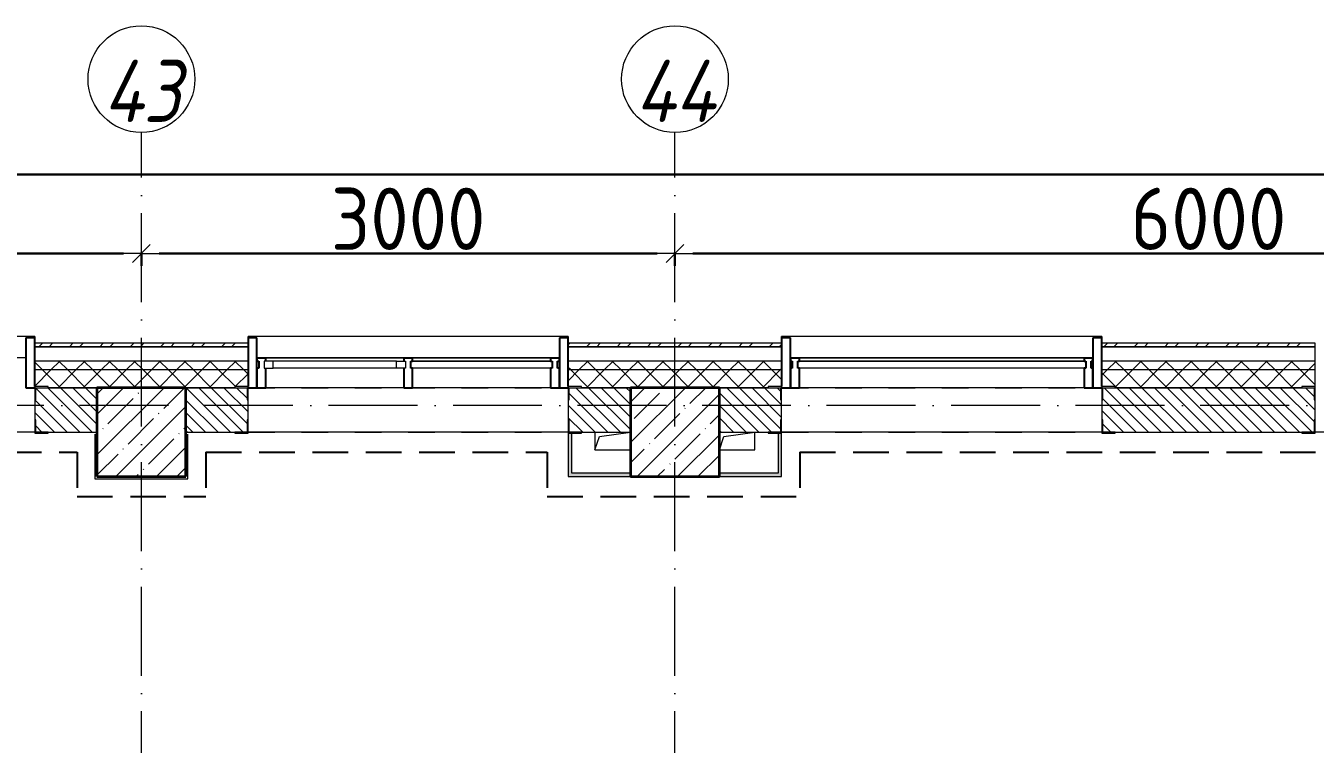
# Model space of a CAD drawing. Header units: millimetres. Extents: x -213536 to 1564669, y 70501 to 942238.
# Drawn here: x -149317 to -142067, y 117279 to 121317 of the extents above; entities that cross this region are included whole.
import ezdxf

# ---------------------------------------------------------------- set-up
doc = ezdxf.new("R2010")
doc.units = ezdxf.units.MM
for name, pattern in [('50_200_ШТРИХ_1Т_ш5_п1_п1_', [700, 500, -100, 0, -100]), ('Штрих короткий', [300, 150, -150]), ('Штриховая _2 мм - 1 мм_', [300, 200, -100])]:
    doc.linetypes.add(name, pattern=pattern)
for name, color, linetype, lineweight in [('0-1', 7, 'Continuous', 5), ('0-2', 7, 'Continuous', 9), ('Импосты витража', 7, 'Continuous', 9), ('Импосты витража-1', 7, 'Continuous', 25), ('Каркас_Импост', 7, 'Continuous', 13), ('Каркас_Импост-1', 7, 'Continuous', 9), ('Несущие колонны', 7, 'Continuous', 9), ('Несущие колонны-1', 7, 'Continuous', 35), ('Обобщенные модели', 7, 'Continuous', 9), ('Общие ребра', 7, 'Continuous', 9), ('Окна', 7, 'Continuous', 9), ('Оси', 7, 'Continuous', 9), ('Оси-1', 7, 'Continuous', 20), ('Оси-2', 7, '50_200_ШТРИХ_1Т_ш5_п1_п1_', 9), ('Остекление-1', 7, 'Continuous', 9), ('Перемычка-1', 7, 'Штрих короткий', 9), ('Размеры', 7, 'Continuous', 15), ('Стены', 7, 'Continuous', 9), ('Стены-1', 7, 'Continuous', 13), ('Штриховка разреза-1', 7, 'Continuous', 9)]:
    doc.layers.add(name, color=color, linetype=linetype, lineweight=lineweight)
doc.layers.add('СТ-1_1', color=7, linetype='Штриховая _2 мм - 1 мм_', lineweight=90, true_color=0x888888)
doc.layers.add('Штриховка разреза-3', color=7, linetype='Continuous', lineweight=9, true_color=0x0080ff)
doc.layers.get('0-2').off()
doc.styles.add('ISOCPEUR_I_1', font='isocpeui.ttf', dxfattribs={"width": 0.85, "height": 2.5})
doc.styles.add('СПДС', font='isocpeur.ttf', dxfattribs={"width": 0.9})
doc.dimstyles.new('Размера А3', dxfattribs={"dimtxt": 200, "dimasz": 100, "dimexe": 70, "dimexo": 100, "dimgap": 20, "dimtad": 1, "dimdec": 0, "dimrnd": 10, "dimzin": 0, "dimdsep": 46, "dimtxsty": 'СПДС', "dimblk": 'ARROWHEAD_6', "dimcen": 1, "dimclrd": 256, "dimclre": 256, "dimclrt": 256, "dimazin": 0, "dimtfac": 1, "dimtdec": 0, "dimtmove": 2, "dimatfit": 3, "dimfxl": 1, "dimtolj": 1, "dimtzin": 0, "dimarcsym": 0})
pattern_1 = [(45, (0, 0), (-70.71068, 70.71068), []), (135, (0, 0), (-70.71068, -70.71068), [])]
pattern_2 = [(135, (0, 0), (-35.35534, -35.35534), [])]

# ---------------------------------------------------------------- blocks, each defined once
blk = doc.blocks.new('BSC_Колонна _Прямоугольная - 500х500-V108-АИ2_02_План отделки стен 2-го этажа _Часть 2_')
at = {"layer": 'Несущие колонны'}
h = blk.add_hatch(dxfattribs=at)
h.set_pattern_fill('FP_107', color=256, style=0, pattern_type=2)
h.set_pattern_definition([(45, (-64950, -11050), (-114.04925, 114.04925), []), (45, (-64835.95, -11050), (-114.04925, 114.04925), [201.613, -40.323, 3.353, -36.97])])
h.paths.add_polyline_path([(-250, -250), (250, -250), (250, 250), (-250, 250)], flags=0)
at = {"layer": 'Несущие колонны-1'}
for p, q in [((250, 250), (-250, 250)), ((-250, 250), (-250, -250)), ((250, -250), (250, 250)), ((-250, -250), (250, -250))]:
    blk.add_line(p, q, dxfattribs=at)
blk = doc.blocks.new('BSC_Колонна _Прямоугольная - 500х500-V127-АИ2_02_План отделки стен 2-го этажа _Часть 2_')
at = {"layer": 'Несущие колонны'}
h = blk.add_hatch(dxfattribs=at)
h.set_pattern_fill('FP_126', color=256, style=0, pattern_type=2)
h.set_pattern_definition([(45, (-61950, -11050), (-114.04925, 114.04925), []), (45, (-61835.95, -11050), (-114.04925, 114.04925), [201.613, -40.323, 3.353, -36.97])])
h.paths.add_polyline_path([(-250, -250), (250, -250), (250, 250), (-250, 250)], flags=0)
at = {"layer": 'Несущие колонны-1'}
for p, q in [((250, 250), (-250, 250)), ((-250, 250), (-250, -250)), ((250, -250), (250, 250)), ((-250, -250), (250, -250))]:
    blk.add_line(p, q, dxfattribs=at)
blk = doc.blocks.new('Проем_Дверь_Прямоугольный - 1800х2700h_оконные проемы-25805030-АИ2_02_План отделки стен 2-го этажа _Часть 2_')
at = {"layer": 'Перемычка-1'}
for p, q in [((900, 125), (-900, 125)), ((900, -125), (-900, -125))]:
    blk.add_line(p, q, dxfattribs=at)
blk = doc.blocks.new('PNS_Панель прямоугольная1 - Нр_Стекло - 40мм-25293744-АИ2_02_План отделки стен 2-го этажа _Часть 2_')
at = {"layer": 'Остекление-1'}
for p, q in [((-800, 40), (800, 40)), ((-810, 0), (810, 0)), ((800, 0), (-800, 0))]:
    blk.add_line(p, q, dxfattribs=at)
blk = doc.blocks.new('Прямоугольный импост - Импост структурный с накладкой - 150мм-25651488-АИ2_02_План отделки стен 2-го этажа _Часть 2_')
at = {"layer": 'Импосты витража'}
for p, q in [((44650, -100), (46250, -100)), ((44650, -267), (46250, -267))]:
    blk.add_line(p, q, dxfattribs=at)
blk = doc.blocks.new('Прямоугольный импост - Импост структурный с накладкой - 150мм-25651501-АИ2_02_План отделки стен 2-го этажа _Часть 2_')
at = {"layer": 'Импосты витража-1'}
for p, q in [((-25, 0), (-25, 17)), ((-25, 17), (25, 17)), ((-15, 0), (-25, 0)), ((-15, -40), (-15, 0)), ((25, 0), (15, 0)), ((15, 0), (15, -40)), ((25, 17), (25, 0)), ((-25, -150), (-25, -40)), ((-25, -40), (-15, -40)), ((15, -40), (25, -40)), ((25, -40), (25, -150)), ((25, -150), (-25, -150))]:
    blk.add_line(p, q, dxfattribs=at)
blk = doc.blocks.new('Прямоугольный импост - Откос НВФ_50х280 мм-25995271-АИ2_02_План отделки стен 2-го этажа _Часть 2_')
at = {"layer": 'Импосты витража-1'}
for p, q in [((-50, 130), (0, 130)), ((-50, -150), (-50, 130)), ((0, 130), (0, -144)), ((0, -150), (-50, -150))]:
    blk.add_line(p, q, dxfattribs=at)
blk = doc.blocks.new('Прямоугольный импост - Откос НВФ_50х280 мм-25995273-АИ2_02_План отделки стен 2-го этажа _Часть 2_')
at = {"layer": 'Импосты витража-1'}
for p, q in [((0, 130), (-50, 130)), ((-50, 130), (-50, -150)), ((0, -144), (0, 130)), ((-50, -150), (0, -150))]:
    blk.add_line(p, q, dxfattribs=at)
blk = doc.blocks.new('PNS_Панель прямоугольная2 - Нр_Стекло - 40мм-26243474-АИ2_02_План отделки стен 2-го этажа _Часть 2_')
at = {"layer": 'Каркас_Импост'}
for p, q in [((-397.5, 0), (-397.5, 40)), ((-397.5, 40), (-347.5, 40)), ((-347.5, 40), (-347.5, 0)), ((397.5, 40), (347.5, 40)), ((347.5, 40), (347.5, 0)), ((397.5, 0), (397.5, 40)), ((-347.5, 0), (-397.5, 0)), ((347.5, 0), (397.5, 0))]:
    blk.add_line(p, q, dxfattribs=at)
at = {"layer": 'Каркас_Импост-1'}
for p, q in [((-347.5, 40), (347.5, 40)), ((-347.5, 0), (347.5, 0))]:
    blk.add_line(p, q, dxfattribs=at)
blk = doc.blocks.new('Прямоугольный импост - Импост структурный с накладкой - 150мм-25647633-АИ2_02_План отделки стен 2-го этажа _Часть 2_')
at = {"layer": 'Импосты витража-1'}
for p, q in [((-25, 0), (-25, 17)), ((-25, 17), (25, 17)), ((-15, 0), (-25, 0)), ((-15, -40), (-15, 0)), ((25, 17), (25, 0)), ((-25, -150), (-25, -40)), ((-25, -40), (-15, -40)), ((25, -40), (25, -150)), ((25, -150), (-25, -150))]:
    blk.add_line(p, q, dxfattribs=at)
blk = doc.blocks.new('Прямоугольный импост - Импост структурный с накладкой - 150мм-25647642-АИ2_02_План отделки стен 2-го этажа _Часть 2_')
at = {"layer": 'Импосты витража'}
for p, q in [((42475, -100), (43250, -100)), ((42475, -267), (43250, -267))]:
    blk.add_line(p, q, dxfattribs=at)
blk = doc.blocks.new('Прямоугольный импост - Импост структурный с накладкой - 150мм-V150-АИ2_02_План отделки стен 2-го этажа _Часть 2_')
at = {"layer": 'Импосты витража-1'}
for p, q in [((-25, 0), (-25, 17)), ((-25, 17), (25, 17)), ((25, 0), (15, 0)), ((15, 0), (15, -40)), ((25, 17), (25, 0)), ((-25, -150), (-25, -40)), ((15, -40), (25, -40)), ((25, -40), (25, -150)), ((25, -150), (-25, -150))]:
    blk.add_line(p, q, dxfattribs=at)
blk = doc.blocks.new('PNS_Панель прямоугольная1 - Нр_Стекло - 40мм-25259299-АИ2_02_План отделки стен 2-го этажа _Часть 2_')
at = {"layer": 'Остекление-1'}
for p, q in [((-387.5, 40), (387.5, 40)), ((-397.5, 0), (397.5, 0)), ((387.5, 0), (-387.5, 0))]:
    blk.add_line(p, q, dxfattribs=at)
blk = doc.blocks.new('Прямоугольный импост - Импост структурный с накладкой - 150мм-25647644-АИ2_02_План отделки стен 2-го этажа _Часть 2_')
at = {"layer": 'Импосты витража-1'}
for p, q in [((-25, 0), (-25, 17)), ((-25, 17), (25, 17)), ((-15, 0), (-25, 0)), ((-15, -40), (-15, 0)), ((25, 0), (15, 0)), ((15, 0), (15, -40)), ((25, 17), (25, 0)), ((-25, -150), (-25, -40)), ((-25, -40), (-15, -40)), ((15, -40), (25, -40)), ((25, -40), (25, -150)), ((25, -150), (-25, -150))]:
    blk.add_line(p, q, dxfattribs=at)
blk = doc.blocks.new('Прямоугольный импост - Откос НВФ_50х280 мм-25993834-АИ2_02_План отделки стен 2-го этажа _Часть 2_')
at = {"layer": 'Импосты витража-1'}
for p, q in [((-50, 130), (0, 130)), ((-50, -150), (-50, 130)), ((0, 130), (0, -144)), ((0, -150), (-50, -150))]:
    blk.add_line(p, q, dxfattribs=at)
blk = doc.blocks.new('Прямоугольный импост - Откос НВФ_50х280 мм-25993838-АИ2_02_План отделки стен 2-го этажа _Часть 2_')
at = {"layer": 'Импосты витража-1'}
for p, q in [((0, 130), (-50, 130)), ((-50, 130), (-50, -150)), ((0, -144), (0, 130)), ((-50, -150), (0, -150))]:
    blk.add_line(p, q, dxfattribs=at)
blk = doc.blocks.new('Фахверк_СКБ_Уголок - 250_2700-27497298-АИ2_02_План отделки стен 2-го этажа _Часть 2_')
at = {"layer": 'Обобщенные модели'}
for p, q in [((200, 181), (125, 181)), ((125, 181), (125, 106)), ((131, 106), (131, 175)), ((131, 175), (200, 175)), ((200, 175), (200, 181)), ((125, 106), (131, 106)), ((131, -6), (125, -6)), ((125, -6), (125, -81)), ((131, -75), (131, -6)), ((125, -81), (200, -81)), ((200, -75), (131, -75)), ((200, -81), (200, -75))]:
    blk.add_line(p, q, dxfattribs=at)
blk = doc.blocks.new('AR_Отверстие прямоугольное _в плите_ - AR_Отверстие прямоугольное _в плите_-V208-АИ2_02_План отделки стен 2-го этажа _Часть 2_')
at = {"layer": 'Обобщенные модели'}
for p, q in [((-100, 50), (-100, -50)), ((-100, -50), (-75, 25)), ((-75, 25), (100, 50)), ((-100, -50), (100, -50))]:
    blk.add_line(p, q, dxfattribs=at)
blk = doc.blocks.new('AR_Отверстие прямоугольное _в плите_ - AR_Отверстие прямоугольное _в плите_-V209-АИ2_02_План отделки стен 2-го этажа _Часть 2_')
at = {"layer": 'Обобщенные модели'}
for p, q in [((-100, -50), (-75, 25)), ((-75, 25), (100, 50)), ((100, -50), (100, 50)), ((-100, -50), (100, -50))]:
    blk.add_line(p, q, dxfattribs=at)
blk = doc.blocks.new('Отлив_СКБ - Отлив витража_120_НВФ-31885689-АИ2_02_План отделки стен 2-го этажа _Часть 2_')
at = {"layer": 'Окна'}
for p, q in [((0, 113), (0, 120)), ((1800, 120), (0, 120)), ((1800, 120), (1800, 113)), ((50, 2), (1750, 2))]:
    blk.add_line(p, q, dxfattribs=at)
blk = doc.blocks.new('0125-Р-ОО-Ш2-АР-о_23_10_2024_rvt-1-АИ2_02_План отделки стен 2-го этажа _Часть 2_')
at = {"layer": 'Штриховка разреза-1'}
h = blk.add_hatch(dxfattribs=at)
h.set_pattern_fill('FP_80', color=256, style=0, pattern_type=2)
h.set_pattern_definition([(45, (0, 0), (-85.53659, 85.53659), []), (45, (57.02, 0), (-85.53659, 85.53659), [])])
h.paths.add_polyline_path([(74215, 11530), (74215, 11550), (70350, 11550), (70350, 11530), (72378.4, 11530)], flags=0)
h.paths.add_polyline_path([(68550, 11530), (68550, 11550), (67350, 11550), (67350, 11530), (67718.5, 11530)], flags=0)
h.paths.add_polyline_path([(65550, 11530), (65550, 11550), (64350, 11550), (64350, 11530), (64922.5, 11530)], flags=0)
h.paths.add_polyline_path([(62126.6, 11530), (62550, 11530), (62550, 11550), (61350, 11550), (61350, 11530)], flags=0)
h.paths.add_polyline_path([(58350, 11530), (59550, 11530), (59550, 11550), (58350, 11550)], flags=0)
h.paths.add_polyline_path([(56550, 11530), (56550, 11550), (55350, 11550), (55350, 11530), (56534.6, 11530)], flags=0)
h.paths.add_polyline_path([(53550, 11530), (53550, 11550), (52350, 11550), (52350, 11530), (53272.7, 11530)], flags=0)
h.paths.add_polyline_path([(50010.7, 11530), (50550, 11530), (50550, 11550), (49350, 11550), (49350, 11530)], flags=0)
h.paths.add_polyline_path([(47214.7, 11530), (47550, 11530), (47550, 11550), (46350, 11550), (46350, 11530), (46748.7, 11530)], flags=0)
h.paths.add_polyline_path([(44550, 11530), (44550, 11550), (43350, 11550), (43350, 11530), (44418.8, 11530)], flags=0)
h.paths.add_polyline_path([(40690.8, 11530), (41550, 11530), (41550, 11550), (40685, 11550), (40685, 11530)], flags=0)
h = blk.add_hatch(dxfattribs=at)
h.set_pattern_fill('FP_81', color=256, style=0, pattern_type=2)
h.set_pattern_definition(pattern_1)
h.paths.add_polyline_path([(76700, 11400), (76700, 11450), (70350, 11450), (70350, 11400), (76106.4, 11400)], flags=0)
h.paths.add_polyline_path([(67718.5, 11400), (68550, 11400), (68550, 11450), (67350, 11450), (67350, 11400)], flags=0)
h.paths.add_polyline_path([(64350, 11400), (65550, 11400), (65550, 11450), (64350, 11450)], flags=0)
h.paths.add_polyline_path([(61350, 11400), (62550, 11400), (62550, 11450), (61350, 11450)], flags=0)
h.paths.add_polyline_path([(59330.6, 11400), (59550, 11400), (59550, 11450), (58350, 11450), (58350, 11400)], flags=0)
h.paths.add_polyline_path([(53550, 11400), (53550, 11450), (52350, 11450), (52350, 11400), (53272.7, 11400)], flags=0)
h.paths.add_polyline_path([(56534.6, 11400), (56550, 11400), (56550, 11450), (55350, 11450), (55350, 11400), (55602.6, 11400)], flags=0)
h.paths.add_polyline_path([(50010.7, 11400), (50550, 11400), (50550, 11450), (49350, 11450), (49350, 11400)], flags=0)
h.paths.add_polyline_path([(47550, 11400), (47550, 11450), (46350, 11450), (46350, 11400), (47214.7, 11400)], flags=0)
h.paths.add_polyline_path([(44418.8, 11400), (44550, 11400), (44550, 11450), (43350, 11450), (43350, 11400), (43486.8, 11400)], flags=0)
h.paths.add_polyline_path([(41156.8, 11400), (41550, 11400), (41550, 11450), (40150, 11450), (40150, 11400), (40690.8, 11400)], flags=0)
h.paths.add_polyline_path([(38350, 11400), (38350, 11450), (37150, 11450), (37150, 11400), (37894.8, 11400)], flags=0)
h.paths.add_polyline_path([(29350, 11400), (29350, 11450), (26180, 11450), (26180, 11400), (29040.9, 11400)], flags=0)
h = blk.add_hatch(dxfattribs=at)
h.set_pattern_fill('FP_81', color=256, style=0, pattern_type=2)
h.set_pattern_definition(pattern_1)
h.paths.add_polyline_path([(74200, 11300), (76700, 11300), (76700, 11400), (70350, 11400), (70350, 11306), (70425, 11306), (70425, 11300), (73700, 11300)], flags=0)
h.paths.add_polyline_path([(68475, 11300), (68475, 11306), (68550, 11306), (68550, 11400), (67350, 11400), (67350, 11306), (67425, 11306), (67425, 11300), (67718.5, 11300)], flags=0)
h.paths.add_polyline_path([(65200, 11300), (65475, 11300), (65475, 11306), (65550, 11306), (65550, 11400), (64350, 11400), (64350, 11306), (64425, 11306), (64425, 11300), (64922.5, 11300)], flags=0)
h.paths.add_polyline_path([(62126.6, 11300), (62475, 11300), (62475, 11306), (62550, 11306), (62550, 11400), (61350, 11400), (61350, 11306), (61425, 11306), (61425, 11300), (61700, 11300)], flags=0)
h.paths.add_polyline_path([(58425, 11300), (59475, 11300), (59475, 11306), (59550, 11306), (59550, 11400), (58350, 11400), (58350, 11306), (58425, 11306)], flags=0)
h.paths.add_polyline_path([(55700, 11300), (56475, 11300), (56475, 11306), (56550, 11306), (56550, 11400), (55350, 11400), (55350, 11306), (55425, 11306), (55425, 11300), (55602.6, 11300)], flags=0)
h.paths.add_polyline_path([(52806.7, 11300), (53475, 11300), (53475, 11306), (53550, 11306), (53550, 11400), (52350, 11400), (52350, 11306), (52425, 11306), (52425, 11300), (52700, 11300)], flags=0)
h.paths.add_polyline_path([(50010.7, 11300), (50475, 11300), (50475, 11306), (50550, 11306), (50550, 11400), (49350, 11400), (49350, 11306), (49425, 11306), (49425, 11300)], flags=0)
h.paths.add_polyline_path([(47200, 11300), (47475, 11300), (47475, 11306), (47550, 11306), (47550, 11400), (46350, 11400), (46350, 11306), (46425, 11306), (46425, 11300), (46748.7, 11300)], flags=0)
h.paths.add_polyline_path([(44475, 11300), (44475, 11306), (44550, 11306), (44550, 11400), (43350, 11400), (43350, 11306), (43425, 11306), (43425, 11300), (44418.8, 11300)], flags=0)
h.paths.add_polyline_path([(41475, 11300), (41475, 11306), (41550, 11306), (41550, 11400), (40150, 11400), (40150, 11300), (41200, 11300)], flags=0)
h.paths.add_polyline_path([(38275, 11300), (38275, 11306), (38350, 11306), (38350, 11400), (37150, 11400), (37150, 11300), (37894.8, 11300)], flags=0)
h.paths.add_polyline_path([(29275, 11300), (29275, 11306), (29350, 11306), (29350, 11400), (26180, 11400), (26180, 11300), (29040.9, 11300)], flags=0)
h = blk.add_hatch(dxfattribs=at)
h.set_pattern_fill('FP_2', color=256, style=0, pattern_type=2)
h.set_pattern_definition(pattern_2)
h.paths.add_polyline_path([(61356, 11050), (61700, 11050), (61700, 11300), (61356, 11300), (61356, 11231), (61350, 11231), (61350, 11119), (61356, 11119), (61356, 11054.3)], flags=0)
h.paths.add_polyline_path([(59475, 11050), (59544, 11050), (59544, 11119), (59550, 11119), (59550, 11231), (59544, 11231), (59544, 11300), (58356, 11300), (58356, 11231), (58350, 11231), (58350, 11119), (58356, 11119), (58356, 11050), (59330.6, 11050)], flags=0)
h.paths.add_polyline_path([(56534.6, 11050), (56544, 11050), (56544, 11119), (56550, 11119), (56550, 11231), (56544, 11231), (56544, 11300), (56200, 11300), (56200, 11050), (56475, 11050)], flags=0)
h = blk.add_hatch(dxfattribs=at)
h.set_pattern_fill('FP_2', color=256, style=0, pattern_type=2)
h.set_pattern_definition(pattern_2)
h.paths.add_polyline_path([(64356, 11050), (64700, 11050), (64700, 11300), (64356, 11300), (64356, 11231), (64350, 11231), (64350, 11119), (64356, 11119), (64356, 11054.3)], flags=0)
h.paths.add_polyline_path([(62544, 11050), (62544, 11119), (62550, 11119), (62550, 11231), (62544, 11231), (62544, 11300), (62200, 11300), (62200, 11050), (62475, 11050)], flags=0)
h = blk.add_hatch(dxfattribs=at)
h.set_pattern_fill('FP_2', color=256, style=0, pattern_type=2)
h.set_pattern_definition(pattern_2)
h.paths.add_polyline_path([(70425, 11050), (70700, 11050), (70700, 11300), (70356, 11300), (70356, 11231), (70350, 11231), (70350, 11119), (70356, 11119), (70356, 11050)], flags=0)
h.paths.add_polyline_path([(68544, 11050), (68544, 11119), (68550, 11119), (68550, 11231), (68544, 11231), (68544, 11300), (67356, 11300), (67356, 11231), (67350, 11231), (67350, 11119), (67356, 11119), (67356, 11050), (68475, 11050)], flags=0)
h.paths.add_polyline_path([(65475, 11050), (65544, 11050), (65544, 11119), (65550, 11119), (65550, 11231), (65544, 11231), (65544, 11300), (65200, 11300), (65200, 11050)], flags=0)
at = {"layer": 'Общие ребра'}
for p, q in [((62550, 11450), (61350, 11450)), ((62550, 11400), (61350, 11400)), ((65550, 11450), (64350, 11450)), ((65550, 11400), (64350, 11400)), ((68550, 11450), (67350, 11450)), ((68550, 11400), (67350, 11400)), ((61425, 11300), (61700, 11300)), ((61700, 11300), (61425, 11300)), ((62200, 11300), (62475, 11300)), ((62475, 11300), (62200, 11300)), ((64425, 11300), (64700, 11300)), ((64700, 11300), (64425, 11300)), ((65200, 11300), (65475, 11300)), ((65475, 11300), (65200, 11300)), ((67425, 11300), (68475, 11300)), ((68475, 11300), (67425, 11300))]:
    blk.add_line(p, q, dxfattribs=at)
at = {"layer": 'Стены'}
for p, q in [((61350, 11050), (59550, 11050)), ((64350, 11050), (62550, 11050)), ((67350, 11050), (65550, 11050)), ((70350, 11050), (68550, 11050))]:
    blk.add_line(p, q, dxfattribs=at)
at = {"layer": 'Стены-1'}
for p, q in [((62550, 11550), (61350, 11550)), ((61350, 11550), (61350, 11530)), ((62550, 11530), (61350, 11530)), ((61350, 11530), (61350, 11306)), ((61350, 11530), (62550, 11530)), ((62550, 11530), (62550, 11550)), ((62550, 11306), (62550, 11530)), ((65550, 11550), (64350, 11550)), ((64350, 11550), (64350, 11530)), ((65550, 11530), (64350, 11530)), ((64350, 11530), (64350, 11306)), ((64350, 11530), (65550, 11530)), ((65550, 11530), (65550, 11550)), ((65550, 11306), (65550, 11530)), ((68550, 11550), (67350, 11550)), ((67350, 11550), (67350, 11530)), ((68550, 11530), (67350, 11530)), ((67350, 11530), (67350, 11306)), ((67350, 11530), (68550, 11530)), ((68550, 11530), (68550, 11550)), ((68550, 11306), (68550, 11530)), ((61350, 11231), (61350, 11119)), ((62550, 11119), (62550, 11231)), ((64350, 11231), (64350, 11119)), ((65550, 11119), (65550, 11231)), ((67350, 11231), (67350, 11119)), ((68550, 11119), (68550, 11231)), ((61425, 11050), (61700, 11050)), ((62200, 11050), (62475, 11050)), ((64425, 11050), (64700, 11050)), ((65200, 11050), (65475, 11050)), ((67425, 11050), (68475, 11050))]:
    blk.add_line(p, q, dxfattribs=at)
at = {"layer": '0-2'}
for name, p in [('Отлив_СКБ - Отлив витража_120_НВФ-31885689-АИ2_02_План отделки стен 2-го этажа _Часть 2_', (59550, 11467)), ('Прямоугольный импост - Откос НВФ_50х280 мм-25993838-АИ2_02_План отделки стен 2-го этажа _Часть 2_', (61350, 11450)), ('Отлив_СКБ - Отлив витража_120_НВФ-31885689-АИ2_02_План отделки стен 2-го этажа _Часть 2_', (62550, 11467)), ('Прямоугольный импост - Откос НВФ_50х280 мм-25993838-АИ2_02_План отделки стен 2-го этажа _Часть 2_', (64350, 11450)), ('Отлив_СКБ - Отлив витража_120_НВФ-31885689-АИ2_02_План отделки стен 2-го этажа _Часть 2_', (65550, 11467)), ('Прямоугольный импост - Откос НВФ_50х280 мм-25995273-АИ2_02_План отделки стен 2-го этажа _Часть 2_', (67350, 11450)), ('Фахверк_СКБ_Уголок - 250_2700-27497298-АИ2_02_План отделки стен 2-го этажа _Часть 2_', (61225, 11125)), ('BSC_Колонна _Прямоугольная - 500х500-V127-АИ2_02_План отделки стен 2-го этажа _Часть 2_', (61950, 11050)), ('Фахверк_СКБ_Уголок - 250_2700-27497298-АИ2_02_План отделки стен 2-го этажа _Часть 2_', (64225, 11125)), ('BSC_Колонна _Прямоугольная - 500х500-V108-АИ2_02_План отделки стен 2-го этажа _Часть 2_', (64950, 11050)), ('Фахверк_СКБ_Уголок - 250_2700-27497298-АИ2_02_План отделки стен 2-го этажа _Часть 2_', (67225, 11125)), ('AR_Отверстие прямоугольное _в плите_ - AR_Отверстие прямоугольное _в плите_-V208-АИ2_02_План отделки стен 2-го этажа _Часть 2_', (64600, 11000)), ('AR_Отверстие прямоугольное _в плите_ - AR_Отверстие прямоугольное _в плите_-V209-АИ2_02_План отделки стен 2-го этажа _Часть 2_', (65300, 11000))]:
    blk.add_blockref(name, p, dxfattribs=at)
at = {"layer": '0-2', "extrusion": (0, 0, -1)}
for name, p in [('Прямоугольный импост - Откос НВФ_50х280 мм-25993834-АИ2_02_План отделки стен 2-го этажа _Часть 2_', (-62550, 11450)), ('Прямоугольный импост - Откос НВФ_50х280 мм-25995271-АИ2_02_План отделки стен 2-го этажа _Часть 2_', (-65550, 11450)), ('Прямоугольный импост - Импост структурный с накладкой - 150мм-V150-АИ2_02_План отделки стен 2-го этажа _Часть 2_', (-62625, 11450)), ('Прямоугольный импост - Импост структурный с накладкой - 150мм-25647633-АИ2_02_План отделки стен 2-го этажа _Часть 2_', (-63450, 11450)), ('Прямоугольный импост - Импост структурный с накладкой - 150мм-25647644-АИ2_02_План отделки стен 2-го этажа _Часть 2_', (-64275, 11450)), ('Прямоугольный импост - Импост структурный с накладкой - 150мм-25651501-АИ2_02_План отделки стен 2-го этажа _Часть 2_', (-65625, 11450)), ('Прямоугольный импост - Импост структурный с накладкой - 150мм-25651501-АИ2_02_План отделки стен 2-го этажа _Часть 2_', (-67275, 11450))]:
    blk.add_blockref(name, p, dxfattribs=at)
at = {"layer": '0-2', "rotation": 180}
for name, p in [('Прямоугольный импост - Импост структурный с накладкой - 150мм-25647642-АИ2_02_План отделки стен 2-го этажа _Часть 2_', (105900, 11200)), ('Прямоугольный импост - Импост структурный с накладкой - 150мм-25647642-АИ2_02_План отделки стен 2-го этажа _Часть 2_', (106725, 11200)), ('Прямоугольный импост - Импост структурный с накладкой - 150мм-25651488-АИ2_02_План отделки стен 2-го этажа _Часть 2_', (111900, 11200)), ('PNS_Панель прямоугольная2 - Нр_Стекло - 40мм-26243474-АИ2_02_План отделки стен 2-го этажа _Часть 2_', (63037.5, 11450)), ('PNS_Панель прямоугольная1 - Нр_Стекло - 40мм-25259299-АИ2_02_План отделки стен 2-го этажа _Часть 2_', (63862.5, 11450)), ('PNS_Панель прямоугольная1 - Нр_Стекло - 40мм-25293744-АИ2_02_План отделки стен 2-го этажа _Часть 2_', (66450, 11450)), ('Проем_Дверь_Прямоугольный - 1800х2700h_оконные проемы-25805030-АИ2_02_План отделки стен 2-го этажа _Часть 2_', (60450, 11175)), ('Фахверк_СКБ_Уголок - 250_2700-27497298-АИ2_02_План отделки стен 2-го этажа _Часть 2_', (62675, 11225)), ('Проем_Дверь_Прямоугольный - 1800х2700h_оконные проемы-25805030-АИ2_02_План отделки стен 2-го этажа _Часть 2_', (63450, 11175)), ('Фахверк_СКБ_Уголок - 250_2700-27497298-АИ2_02_План отделки стен 2-го этажа _Часть 2_', (65675, 11225)), ('Проем_Дверь_Прямоугольный - 1800х2700h_оконные проемы-25805030-АИ2_02_План отделки стен 2-го этажа _Часть 2_', (66450, 11175)), ('Фахверк_СКБ_Уголок - 250_2700-27497298-АИ2_02_План отделки стен 2-го этажа _Часть 2_', (68675, 11225))]:
    blk.add_blockref(name, p, dxfattribs=at)
blk = doc.blocks.new('Ось сетки - Круг_Ø6_00__ISO-2_5_0_9K_-16731441-АИ2_02_План отделки стен 2-го этажа _Часть 2_')
at = {"layer": 'Оси-1'}
blk.add_circle((0, 0), 3, dxfattribs=at)
blk = doc.blocks.new('ARROWHEAD_6')
at = {"color": 0, "linetype": 'Continuous'}
for p, q in [((0, 0), (-1, 0)), ((-0.5, -0.5), (0.5, 0.5))]:
    blk.add_line(p, q, dxfattribs=at)
blk = doc.blocks.new('*D3362')
at = {"layer": 'Defpoints', "color": 0, "transparency": 16777216}
for p in [(262195.6, 224975.8), (268195.6, 224975.8), (268195.6, 224869.7)]:
    blk.add_point(p, dxfattribs=at)
at = {"layer": 'Размеры', "lineweight": -2, "transparency": 16777216}
for p, q in [((262195.6, 224875.8), (262195.6, 224799.7)), ((262295.6, 224869.7), (268095.6, 224869.7)), ((268195.6, 224875.8), (268195.6, 224799.7))]:
    blk.add_line(p, q, dxfattribs=at)
at = {"layer": 'Размеры', "lineweight": -2, "transparency": 16777216, "xscale": 100, "yscale": 100, "zscale": 100, "rotation": 180}
blk.add_blockref('ARROWHEAD_6', (262195.6, 224869.7), dxfattribs=at)
at = {"layer": 'Размеры', "lineweight": -2, "transparency": 16777216, "xscale": 100, "yscale": 100, "zscale": 100}
blk.add_blockref('ARROWHEAD_6', (268195.6, 224869.7), dxfattribs=at)
at = {"layer": 'Размеры', "lineweight": 25, "transparency": 16777216, "insert": (265195.6, 225064.7), "char_height": 350, "width": 2.488, "attachment_point": 5, "style": 'СПДС'}
blk.add_mtext('\\A1;6000', dxfattribs=at)
blk = doc.blocks.new('*D3363')
at = {"layer": 'Defpoints', "color": 0, "transparency": 16777216}
for p in [(268195.6, 224975.8), (271195.6, 224975.8), (271195.6, 224869.7)]:
    blk.add_point(p, dxfattribs=at)
at = {"layer": 'Размеры', "lineweight": -2, "transparency": 16777216}
for p, q in [((268195.6, 224875.8), (268195.6, 224799.7)), ((268295.6, 224869.7), (271095.6, 224869.7)), ((271195.6, 224875.8), (271195.6, 224799.7))]:
    blk.add_line(p, q, dxfattribs=at)
at = {"layer": 'Размеры', "lineweight": -2, "transparency": 16777216, "xscale": 100, "yscale": 100, "zscale": 100, "rotation": 180}
blk.add_blockref('ARROWHEAD_6', (268195.6, 224869.7), dxfattribs=at)
at = {"layer": 'Размеры', "lineweight": -2, "transparency": 16777216, "xscale": 100, "yscale": 100, "zscale": 100}
blk.add_blockref('ARROWHEAD_6', (271195.6, 224869.7), dxfattribs=at)
at = {"layer": 'Размеры', "lineweight": 25, "transparency": 16777216, "insert": (269695.6, 225064.7), "char_height": 350, "width": 2.488, "attachment_point": 5, "style": 'СПДС'}
blk.add_mtext('\\A1;3000', dxfattribs=at)
blk = doc.blocks.new('*D3364')
at = {"layer": 'Defpoints', "color": 0, "transparency": 16777216}
for p in [(271195.6, 224975.8), (277195.6, 224975.8), (277195.6, 224869.7)]:
    blk.add_point(p, dxfattribs=at)
at = {"layer": 'Размеры', "lineweight": -2, "transparency": 16777216}
for p, q in [((271195.6, 224875.8), (271195.6, 224799.7)), ((271295.6, 224869.7), (277095.6, 224869.7)), ((277195.6, 224875.8), (277195.6, 224799.7))]:
    blk.add_line(p, q, dxfattribs=at)
at = {"layer": 'Размеры', "lineweight": -2, "transparency": 16777216, "xscale": 100, "yscale": 100, "zscale": 100, "rotation": 180}
blk.add_blockref('ARROWHEAD_6', (271195.6, 224869.7), dxfattribs=at)
at = {"layer": 'Размеры', "lineweight": -2, "transparency": 16777216, "xscale": 100, "yscale": 100, "zscale": 100}
blk.add_blockref('ARROWHEAD_6', (277195.6, 224869.7), dxfattribs=at)
at = {"layer": 'Размеры', "lineweight": 25, "transparency": 16777216, "insert": (274195.6, 225064.7), "char_height": 350, "width": 2.488, "attachment_point": 5, "style": 'СПДС'}
blk.add_mtext('\\A1;6000', dxfattribs=at)
blk = doc.blocks.new('*D3367')
at = {"layer": 'Defpoints', "color": 0, "transparency": 16777216}
for p in [(234645.6, 225419.6), (280745.6, 225313.5), (280745.6, 224279.9)]:
    blk.add_point(p, dxfattribs=at)
at = {"layer": 'Размеры', "lineweight": -2, "transparency": 16777216}
for p, q in [((280745.6, 224379.9), (280745.6, 225383.5)), ((234645.6, 225319.6), (234645.6, 225243.5)), ((234745.6, 225313.5), (280645.6, 225313.5))]:
    blk.add_line(p, q, dxfattribs=at)
at = {"layer": 'Размеры', "lineweight": -2, "transparency": 16777216, "xscale": 100, "yscale": 100, "zscale": 100, "rotation": 180}
blk.add_blockref('ARROWHEAD_6', (234645.6, 225313.5), dxfattribs=at)
at = {"layer": 'Размеры', "lineweight": -2, "transparency": 16777216, "xscale": 100, "yscale": 100, "zscale": 100}
blk.add_blockref('ARROWHEAD_6', (280745.6, 225313.5), dxfattribs=at)
at = {"layer": 'Размеры', "lineweight": 25, "transparency": 16777216, "insert": (257695.6, 225508.5), "char_height": 350, "width": 2.997, "attachment_point": 5, "style": 'СПДС'}
blk.add_mtext('\\A1;46100', dxfattribs=at)
blk = doc.blocks.new('Оси1')
at = {"layer": 'Оси-2'}
for p, q in [((268195.6, 210594.5), (268195.6, 225549.9)), ((271195.6, 210594.5), (271195.6, 225549.9)), ((312453.9, 224015.2), (203926.8, 224015.2))]:
    blk.add_line(p, q, dxfattribs=at)
at = {"layer": 'Оси-1', "xscale": 99.99999999999993, "yscale": 99.99999999999993, "zscale": 99.99999999999993}
for p in [(268195.6, 225849.9), (271195.6, 225849.9)]:
    blk.add_blockref('Ось сетки - Круг_Ø6_00__ISO-2_5_0_9K_-16731441-АИ2_02_План отделки стен 2-го этажа _Часть 2_', p, dxfattribs=at)
at = {"layer": 'Оси', "char_height": 350, "attachment_point": 1, "style": 'ISOCPEUR_I_1'}
for s, insert, width in [('43', (267981.7, 225958.6), 425.696), ('44', (270972.7, 225958.6), 447.342)]:
    blk.add_mtext(s, dxfattribs=dict(at, insert=insert, width=width))
at = {"layer": 'Размеры', "lineweight": 25}
for base, p1, p2, picture, middle in [((280745.6, 225313.5), (234645.6, 225419.6), (280745.6, 224279.9), '*D3367', (257695.6, 225508.5)), ((268195.6, 224869.7), (262195.6, 224975.8), (268195.6, 224975.8), '*D3362', (265195.6, 225064.7)), ((271195.6, 224869.7), (268195.6, 224975.8), (271195.6, 224975.8), '*D3363', (269695.6, 225064.7)), ((277195.6, 224869.7), (271195.6, 224975.8), (277195.6, 224975.8), '*D3364', (274195.6, 225064.7))]:
    dim = blk.add_linear_dim(base=base, p1=p1, p2=p2, dimstyle='Размера А3', override={"dimtxt": 350}, dxfattribs=at)
    dim.commit()
    dim.dimension.update_dxf_attribs({"geometry": picture, "text_midpoint": middle})

msp = doc.modelspace()

# ---------------------------------------------------------------- hatches: boundary and pattern name
at = {"layer": 'Штриховка разреза-3'}
for points in [[(-146261, 118802.8), (-146247, 118802.8), (-146247, 119026.8), (-146267, 119026.8), (-146267, 118802.8)], [(-145067, 118802.8), (-145067, 119026.8), (-145087, 119026.8), (-145087, 118802.8), (-145073, 118802.8)], [(-146160.5, 118782.8), (-145917, 118782.8), (-145917, 118802.8), (-146267, 118802.8), (-146267, 118782.8)], [(-145417, 118782.8), (-145067, 118782.8), (-145067, 118802.8), (-145417, 118802.8)]]:
    msp.add_hatch(color=256, dxfattribs=at).paths.add_polyline_path(points, flags=0)

# ---------------------------------------------------------------- linework, layer by layer
at = {"layer": 'СТ-1_1', "lineweight": 25}
for p, q in [((-153929, 118920.8), (-149029, 118920.8)), ((-149029, 118920.8), (-149029, 118670.8)), ((-148305, 118920.8), (-148305, 118670.8)), ((-148305, 118920.8), (-146385, 118920.8)), ((-146385, 118920.8), (-146385, 118670.8)), ((-144965, 118920.8), (-144965, 118670.8)), ((-144965, 118920.8), (-140377, 118920.8)), ((-149029, 118670.8), (-148305, 118670.8)), ((-146385, 118670.8), (-144965, 118670.8))]:
    msp.add_line(p, q, dxfattribs=at)
at = {"layer": 'Стены-1'}
for p, q in [((-148929, 119020.8), (-148929, 118770.8)), ((-148405, 119032.8), (-148417, 119032.8)), ((-148405, 118770.8), (-148405, 119020.8)), ((-146267, 119026.8), (-146267, 118782.8)), ((-146247, 118802.8), (-146247, 119026.8)), ((-145087, 119026.8), (-145087, 118802.8)), ((-145067, 118782.8), (-145067, 119026.8)), ((-148929, 118770.8), (-148405, 118770.8)), ((-148917, 118782.8), (-148917, 118802.8)), ((-148417, 118802.8), (-148417, 118782.8)), ((-146267, 118782.8), (-145917, 118782.8)), ((-145917, 118802.8), (-146247, 118802.8)), ((-145917, 118782.8), (-145917, 118802.8)), ((-145087, 118802.8), (-145417, 118802.8)), ((-145417, 118802.8), (-145417, 118782.8)), ((-145417, 118782.8), (-145067, 118782.8))]:
    msp.add_line(p, q, dxfattribs=at)

# ---------------------------------------------------------------- block references
at = {"color": 2, "lineweight": 30}
msp.add_blockref('Оси1', (-416862.6, -104832.4), dxfattribs=at)
at = {"layer": '0-1'}
msp.add_blockref('0125-Р-ОО-Ш2-АР-о_23_10_2024_rvt-1-АИ2_02_План отделки стен 2-го этажа _Часть 2_', (-210617, 107982.8), dxfattribs=at)

doc.saveas('drawing.dxf')
